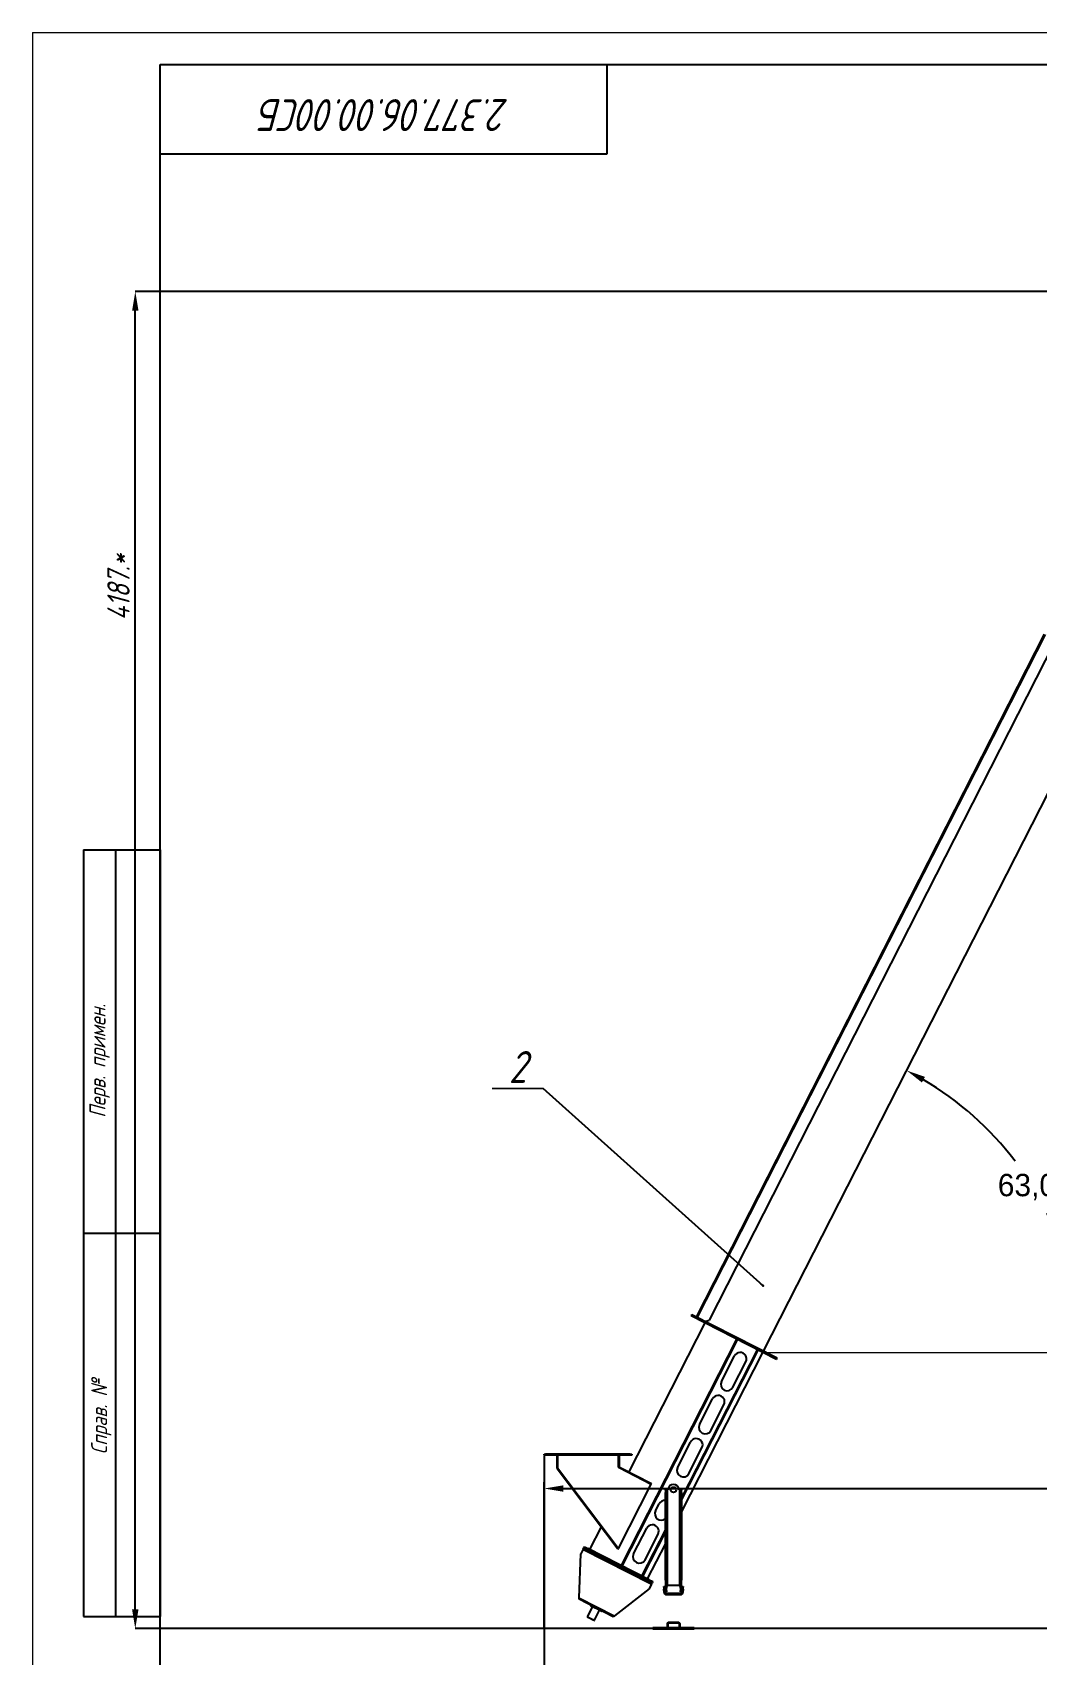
# Model space of a CAD drawing. Header units: millimetres. Extents: x 0 to 594, y -1 to 420.
# Drawn here: x 0 to 157.4, y 165.9 to 420 of the extents above; entities that cross this region are included whole.
import ezdxf

# ---------------------------------------------------------------- set-up
doc = ezdxf.new("R2010")
doc.units = ezdxf.units.MM
doc.linetypes.add('SLD-Сплошная', pattern=[0])
doc.styles.add('SLDTEXTSTYLE0', font='', dxfattribs={"bigfont": 'bigfont'})
doc.styles.add('SLDTEXTSTYLE1', font='')
doc.styles.get('SLDTEXTSTYLE0').set_extended_font_data('ГОСТ тип А', italic=True)
doc.styles.get('SLDTEXTSTYLE1').set_extended_font_data('ГОСТ тип А', italic=True)
doc.dimstyles.new('ISO-25', dxfattribs={"dimtxt": 2.5, "dimasz": 2.5, "dimexe": 1.25, "dimexo": 0.625, "dimtad": 1, "dimtxsty": 'Standard', "dimcen": 2.5, "dimadec": 0, "dimazin": 0, "dimtfac": 1, "dimtmove": 0, "dimatfit": 3, "dimfxl": 1, "dimarcsym": 0})
doc.dimstyles.new('SLDDIMSTYLE0', dxfattribs={"dimtxt": 3.5, "dimasz": 3, "dimexe": 0, "dimexo": 0.0625, "dimgap": 0.875, "dimtad": 2, "dimdec": 1, "dimlfac": 20, "dimrnd": 1e-09, "dimzin": 12, "dimdsep": 46, "dimtxsty": 'SLDTEXTSTYLE1', "dimsah": 1, "dimcen": 0.09, "dimadec": 0, "dimazin": 3, "dimtfac": 1, "dimtofl": 0, "dimtmove": 0, "dimatfit": 3, "dimfxl": 1, "dimfrac": 2, "dimtolj": 1, "dimtzin": 12, "dimarcsym": 0})
doc.dimstyles.new('SLDDIMSTYLE1', dxfattribs={"dimtxt": 0.18, "dimasz": 1, "dimexe": 0, "dimexo": 0.0625, "dimgap": 0, "dimtad": 0, "dimtih": 1, "dimtoh": 1, "dimdec": 0, "dimrnd": 1e-09, "dimzin": 0, "dimdsep": 46, "dimtxsty": 'Standard', "dimblk1": 'DOT', "dimblk2": 'DOT', "dimsah": 1, "dimcen": 0.09, "dimadec": 0, "dimazin": 0, "dimtfac": 1, "dimtdec": 0, "dimtofl": 0, "dimtmove": 0, "dimatfit": 3, "dimldrblk": 'DOT', "dimfxl": 1, "dimfrac": 2, "dimtolj": 1, "dimtzin": 0, "dimarcsym": 0})

# ---------------------------------------------------------------- blocks, each defined once
blk = doc.blocks.new('*D32')
at = {"color": 0, "linetype": 'SLD-Сплошная', "lineweight": -2, "transparency": 16777216}
for p, q in [((189.86, 379.43), (16.1, 379.43)), ((16.1, 173.08), (16.1, 376.43)), ((244.73, 170.08), (16.1, 170.08))]:
    blk.add_line(p, q, dxfattribs=at)
at = {"color": 0, "linetype": 'SLD-Сплошная', "transparency": 16777216}
for points in [[(15.6, 376.43), (16.6, 376.43), (16.1, 379.43)], [(15.6, 173.08), (16.6, 173.08), (16.1, 170.08)]]:
    blk.add_solid(points, dxfattribs=at)
at = {"layer": 'Defpoints', "color": 0, "linetype": 'SLD-Сплошная', "transparency": 16777216}
for p in [(16.1, 379.43), (189.92, 379.43), (244.79, 170.08)]:
    blk.add_point(p, dxfattribs=at)
at = {"color": 0, "linetype": 'SLD-Сплошная', "lineweight": 18, "transparency": 16777216, "insert": (11.72, 333.13), "char_height": 3.5, "attachment_point": 2, "rotation": 90, "style": 'SLDTEXTSTYLE1'}
blk.add_mtext('\\A1;4187.*', dxfattribs=at)
blk = doc.blocks.new('*D33')
at = {"color": 0, "linetype": 'SLD-Сплошная', "lineweight": -2, "transparency": 16777216}
for p, q in [((80.1, 197.16), (80.1, 150.14)), ((256.59, 170.02), (256.59, 150.14)), ((83.1, 150.14), (253.59, 150.14))]:
    blk.add_line(p, q, dxfattribs=at)
at = {"color": 0, "linetype": 'SLD-Сплошная', "transparency": 16777216}
for points in [[(83.1, 150.64), (83.1, 149.64), (80.1, 150.14)], [(253.59, 150.64), (253.59, 149.64), (256.59, 150.14)]]:
    blk.add_solid(points, dxfattribs=at)
at = {"layer": 'Defpoints', "color": 0, "linetype": 'SLD-Сплошная', "transparency": 16777216}
for p in [(80.1, 197.22), (256.59, 170.08), (256.59, 150.14)]:
    blk.add_point(p, dxfattribs=at)
at = {"color": 0, "linetype": 'SLD-Сплошная', "lineweight": 18, "transparency": 16777216, "insert": (185.22, 149.27), "char_height": 3.5, "attachment_point": 2, "style": 'SLDTEXTSTYLE1'}
blk.add_mtext('\\A1;3530*', dxfattribs=at)
blk = doc.blocks.new('SW_NOTE_0_1')
at = {"color": 0, "linetype": 'SLD-Сплошная', "lineweight": 0}
for p, q in [((-8, 0), (0, 0)), ((0, 0), (-8, 0)), ((-8, 0), (0, 0)), ((0, 0), (-8, 0)), ((-8, 0), (0, 0)), ((0, 0), (-8, 0))]:
    blk.add_line(p, q, dxfattribs=at)
at = {"color": 0, "linetype": 'Continuous', "lineweight": 0, "insert": (-4.03, 5.85), "char_height": 5, "attachment_point": 2, "style": 'SLDTEXTSTYLE1'}
blk.add_mtext('2', dxfattribs=at)
blk = doc.blocks.new('_Dot')
at = {"color": 0, "linetype": 'ByBlock', "lineweight": -2}
blk.add_line((-0.5, 0), (-1, 0), dxfattribs=at)
at = {"color": 0, "linetype": 'ByBlock', "const_width": 0.5}
blk.add_lwpolyline([(-0.25, 0, 1), (0.25, 0, 1)], format="xyb", close=True, dxfattribs=at)
blk = doc.blocks.new('*D47')
at = {"color": 0, "lineweight": -2, "transparency": 16777216}
for start, end in [(37.2206, 59.5314), (3.4686, 26.111)]:
    blk.add_arc((114.37, 213.31), 49.56, start, end, dxfattribs=at)
at = {"color": 0, "transparency": 16777216}
for points in [[(139.26, 255.59), (139.74, 256.47), (136.87, 257.47)], [(164.34, 216.33), (163.34, 216.29), (163.93, 213.31)]]:
    blk.add_solid(points, dxfattribs=at)
at = {"layer": 'Defpoints', "color": 0, "transparency": 16777216}
for p in [(168.94, 320.42), (160.64, 231.07), (114.47, 213.5), (114.4, 213.31), (176.58, 213.31)]:
    blk.add_point(p, dxfattribs=at)
at = {"color": 0, "transparency": 16777216, "insert": (156.63, 239.21), "char_height": 3.5, "attachment_point": 5}
blk.add_mtext('63,0°', dxfattribs=at)
blk = doc.blocks.new('*D46')
at = {"color": 0, "lineweight": -2, "transparency": 16777216}
for p, q in [((80.1, 170.08), (80.1, 193.02)), ((83.1, 192.02), (253.59, 192.02)), ((256.59, 170.08), (256.59, 193.02))]:
    blk.add_line(p, q, dxfattribs=at)
at = {"color": 0, "transparency": 16777216}
for points in [[(83.1, 192.52), (83.1, 191.52), (80.1, 192.02)], [(253.59, 192.52), (253.59, 191.52), (256.59, 192.02)]]:
    blk.add_solid(points, dxfattribs=at)
at = {"layer": 'Defpoints', "color": 0, "transparency": 16777216}
for p in [(256.59, 192.02), (80.1, 170.08), (256.59, 170.08)]:
    blk.add_point(p, dxfattribs=at)
at = {"color": 0, "transparency": 16777216, "insert": (168.35, 196.11), "char_height": 3.5, "attachment_point": 5}
blk.add_mtext('8824,9', dxfattribs=at)

msp = doc.modelspace()

# ---------------------------------------------------------------- linework, layer by layer
at = {"color": 7, "linetype": 'SLD-Сплошная', "lineweight": 18}
for p, q in [((0, 420), (594, 420)), ((0, 420), (0, 0)), ((114.3974, 213.3115), (176.5751, 213.3115))]:
    msp.add_line(p, q, dxfattribs=at)
at = {"color": 7, "linetype": 'SLD-Сплошная', "lineweight": 25}
for p, q in [((20, 5), (20, 415)), ((20, 415), (589, 415)), ((20, 401), (20, 415)), ((20, 415), (90, 415)), ((90, 401), (90, 415)), ((90, 415), (157, 415)), ((20, 401), (90, 401)), ((158.4143, 325.7874), (103.9354, 218.8666)), ((159.9693, 324.4339), (105.9444, 218.4041)), ((114.4659, 213.501), (168.9447, 320.4218)), ((8, 292), (20, 292)), ((8, 292), (8, 172)), ((13, 292), (13, 172)), ((20, 292), (20, 172)), ((8, 232), (20, 232)), ((103.2392, 219.2213), (103.1484, 219.0431)), ((116.5135, 212.2332), (103.1484, 219.0431)), ((116.6043, 212.4114), (103.2392, 219.2213)), ((105.2868, 217.9535), (93.3965, 194.6175)), ((105.2719, 218.1856), (105.9444, 218.4041)), ((105.4315, 218.2374), (105.3776, 218.1317)), ((92.2076, 179.9491), (110.2765, 215.4112)), ((101.6371, 190.1955), (113.6177, 213.7087)), ((101.6371, 188.3232), (114.3751, 213.3228)), ((107.8782, 208.7769), (109.9211, 212.7864)), ((109.6602, 207.8689), (111.7031, 211.8784)), ((116.5135, 212.2332), (116.6043, 212.4114)), ((104.4392, 202.0275), (106.4821, 206.037)), ((106.2212, 201.1195), (108.2641, 205.1291)), ((101.0002, 195.2781), (103.0432, 199.2877)), ((102.7822, 194.3702), (104.8252, 198.3797)), ((80.0957, 197.2199), (80.0957, 197.4199)), ((80.0957, 197.4199), (80.3457, 197.4199)), ((80.3457, 197.2199), (80.0957, 197.2199)), ((93.5956, 197.4199), (80.3457, 197.4199)), ((93.5956, 197.2199), (80.3457, 197.2199)), ((82.1046, 197.2199), (82.1046, 195.2992)), ((82.2046, 197.2199), (82.2046, 195.2992)), ((91.7366, 197.2199), (91.7366, 195.4736)), ((91.7366, 195.3511), (91.7366, 197.2199)), ((91.8366, 197.2199), (91.8366, 195.4736)), ((93.5956, 197.4199), (93.8456, 197.4199)), ((93.8456, 197.2199), (93.5956, 197.2199)), ((93.8456, 197.4199), (93.8456, 197.2199)), ((82.1449, 195.1789), (91.6605, 182.5512)), ((82.2046, 195.2992), (82.2247, 195.2391)), ((82.2247, 195.2391), (91.7404, 182.6114)), ((96.8929, 192.7238), (91.7366, 195.3511)), ((91.8458, 195.2954), (96.8929, 192.7238)), ((91.8912, 195.3845), (96.9383, 192.8129)), ((91.7404, 182.6114), (96.8929, 192.7238)), ((96.8929, 192.7238), (96.9383, 192.8129)), ((99.0871, 191.8232), (99.2871, 191.8232)), ((99.0871, 191.7499), (99.0871, 191.8232)), ((99.0871, 191.7499), (99.0871, 191.3964)), ((99.0871, 191.2196), (99.0871, 191.3964)), ((99.0871, 177.6699), (99.0871, 191.2196)), ((99.2871, 191.8232), (99.2871, 191.7499)), ((99.4871, 191.8232), (99.2871, 191.8232)), ((99.2871, 191.7499), (99.2871, 191.3964)), ((99.2871, 191.3964), (99.2871, 191.2196)), ((99.2871, 177.6699), (99.2871, 191.2196)), ((99.5121, 191.8232), (99.4871, 191.8232)), ((101.2371, 191.8232), (101.2121, 191.8232)), ((101.4371, 191.8232), (101.2371, 191.8232)), ((101.4371, 191.8232), (101.6371, 191.8232)), ((101.4371, 191.7499), (101.4371, 191.8232)), ((101.4371, 191.3964), (101.4371, 191.7499)), ((101.4371, 191.2196), (101.4371, 191.3964)), ((101.4371, 191.2196), (101.4371, 177.6699)), ((101.6371, 191.8232), (101.6371, 191.7499)), ((101.6371, 191.3964), (101.6371, 191.7499)), ((101.6371, 191.3964), (101.6371, 191.2196)), ((101.6371, 191.2196), (101.6371, 177.6699)), ((97.5612, 188.5288), (98.1092, 189.6041)), ((89.0283, 186.0443), (87.218, 182.4915)), ((94.1222, 181.7794), (96.1652, 185.7889)), ((95.5489, 178.2466), (99.0871, 185.1908)), ((95.9043, 180.8714), (97.9472, 184.8809)), ((96.3063, 177.8608), (99.0871, 183.3185)), ((85.6021, 174.9277), (85.8411, 181.7716)), ((86.183, 182.4425), (85.8411, 181.7716)), ((86.2345, 182.5436), (86.183, 182.4425)), ((86.2345, 182.5436), (86.3253, 182.7218)), ((86.7691, 182.2713), (86.2345, 182.5436)), ((86.4161, 182.9), (86.3253, 182.7218)), ((86.8599, 182.4495), (86.3253, 182.7218)), ((86.4161, 182.9), (86.9507, 182.6277)), ((96.392, 177.3682), (86.7691, 182.2713)), ((96.4828, 177.5464), (86.8599, 182.4495)), ((96.5736, 177.7246), (86.9507, 182.6277)), ((91.6605, 182.5512), (91.7404, 182.6114)), ((96.5332, 176.3237), (91.1369, 172.1076)), ((96.9266, 177.0958), (96.392, 177.3682)), ((97.0174, 177.274), (96.4828, 177.5464)), ((96.875, 176.9946), (96.5332, 176.3237)), ((96.5736, 177.7246), (97.1082, 177.4522)), ((96.9266, 177.0958), (96.875, 176.9946)), ((96.9266, 177.0958), (97.0174, 177.274)), ((97.1082, 177.4522), (97.0174, 177.274)), ((98.8621, 176.6699), (99.0621, 176.6699)), ((98.8621, 176.5967), (98.8621, 176.6699)), ((98.8621, 176.5967), (98.8621, 176.2431)), ((98.8621, 176.0663), (98.8621, 176.2431)), ((98.8621, 176.0663), (98.8621, 175.8199)), ((99.0621, 176.6699), (99.0621, 176.5967)), ((99.0621, 176.5967), (99.0621, 176.2431)), ((99.0621, 176.2431), (99.0621, 176.0663)), ((99.0621, 176.0663), (99.0621, 175.8199)), ((99.0871, 177.6699), (99.0871, 176.6699)), ((99.0871, 176.6699), (99.2871, 176.6699)), ((99.0871, 176.4199), (99.0871, 176.6699)), ((99.0871, 176.0699), (99.0871, 176.4199)), ((99.0871, 175.8199), (99.0871, 176.0699)), ((99.2871, 175.8199), (99.0871, 175.8199)), ((99.2621, 175.6199), (101.4621, 175.6199)), ((99.2621, 175.4199), (101.4621, 175.4199)), ((99.2871, 177.6699), (99.2871, 176.6699)), ((99.2871, 176.8199), (99.4871, 176.8199)), ((99.2871, 176.6699), (99.2871, 176.4199)), ((99.2871, 176.0699), (99.2871, 176.4199)), ((99.2871, 176.0699), (99.2871, 175.8199)), ((101.2371, 176.8199), (99.4871, 176.8199)), ((101.2371, 176.8199), (101.4371, 176.8199)), ((101.4371, 176.6699), (101.4371, 177.6699)), ((101.4371, 176.4199), (101.4371, 176.6699)), ((101.4371, 176.6699), (101.6371, 176.6699)), ((101.4371, 176.4199), (101.4371, 176.0699)), ((101.4371, 175.8199), (101.4371, 176.0699)), ((101.6371, 175.8199), (101.4371, 175.8199)), ((101.6371, 176.6699), (101.6371, 177.6699)), ((101.6371, 176.6699), (101.6371, 176.4199)), ((101.6371, 176.4199), (101.6371, 176.0699)), ((101.6371, 176.0699), (101.6371, 175.8199)), ((101.6621, 176.6699), (101.8621, 176.6699)), ((101.6621, 176.5967), (101.6621, 176.6699)), ((101.6621, 176.2431), (101.6621, 176.5967)), ((101.6621, 176.0663), (101.6621, 176.2431)), ((101.6621, 175.8199), (101.6621, 176.0663)), ((101.8621, 176.6699), (101.8621, 176.5967)), ((101.8621, 176.2431), (101.8621, 176.5967)), ((101.8621, 176.2431), (101.8621, 176.0663)), ((101.8621, 175.8199), (101.8621, 176.0663)), ((85.5934, 174.6773), (85.6021, 174.9277)), ((90.9394, 171.9534), (85.5934, 174.6773)), ((87.6709, 173.5234), (86.8696, 171.9507)), ((87.3754, 173.7693), (87.3595, 173.7382)), ((87.3595, 173.7382), (87.3814, 173.6709)), ((87.3595, 173.7382), (89.1415, 172.8302)), ((89.0743, 172.8083), (87.3814, 173.6709)), ((87.9834, 171.3832), (88.7847, 172.9559)), ((89.0743, 172.8083), (89.1415, 172.8302)), ((89.1415, 172.8302), (89.1574, 172.8614)), ((8, 172), (20, 172)), ((86.8696, 171.9507), (86.8915, 171.8835)), ((86.8696, 171.9507), (87.9834, 171.3832)), ((87.9162, 171.3614), (86.8915, 171.8835)), ((87.9162, 171.3614), (87.9834, 171.3832)), ((91.1369, 172.1076), (90.9394, 171.9534)), ((97.1121, 170.2699), (97.1121, 170.0699)), ((97.1121, 170.2699), (100.3621, 170.2699)), ((99.3621, 170.8699), (99.4621, 170.8699)), ((99.3621, 170.8699), (99.3621, 170.2699)), ((99.4621, 170.8699), (99.4621, 170.2699)), ((99.4975, 170.8699), (99.4975, 170.2699)), ((99.5621, 171.0699), (101.1621, 171.0699)), ((100.3621, 170.2699), (103.6121, 170.2699)), ((101.2268, 170.8699), (101.2268, 170.2699)), ((101.3621, 170.8699), (101.2621, 170.8699)), ((101.2621, 170.8699), (101.2621, 170.2699)), ((101.3621, 170.8699), (101.3621, 170.2699)), ((103.6121, 170.0699), (103.6121, 170.2699)), ((97.1121, 170.0699), (100.3621, 170.0699)), ((100.3621, 170.0699), (103.6121, 170.0699))]:
    msp.add_line(p, q, dxfattribs=at)
at = {"color": 8, "linetype": 'SLD-Сплошная', "lineweight": 18}
for p, q in [((158.5925, 325.6966), (104.1136, 218.7758)), ((92.3858, 179.8583), (110.4547, 215.3204)), ((101.6371, 190.636), (113.4395, 213.7995)), ((80.3457, 197.4199), (80.3457, 197.2199)), ((93.5956, 197.2199), (93.5956, 197.4199)), ((82.1046, 195.2992), (82.2046, 195.2992)), ((82.1449, 195.1789), (82.2247, 195.2391)), ((91.7366, 195.4736), (91.8366, 195.4736)), ((91.8458, 195.2954), (91.8912, 195.3845)), ((99.2871, 191.7499), (99.0871, 191.7499)), ((99.0871, 191.3964), (99.2871, 191.3964)), ((99.2871, 191.2196), (99.0871, 191.2196)), ((99.4871, 176.8199), (99.4871, 191.8232)), ((101.2371, 191.8232), (101.2371, 176.8199)), ((101.6371, 191.7499), (101.4371, 191.7499)), ((101.4371, 191.3964), (101.6371, 191.3964)), ((101.6371, 191.2196), (101.4371, 191.2196)), ((95.3707, 178.3374), (99.0871, 185.6313)), ((96.875, 176.9946), (86.183, 182.4425)), ((86.7691, 182.2713), (86.8599, 182.4495)), ((86.9507, 182.6277), (86.8599, 182.4495)), ((96.392, 177.3682), (96.4828, 177.5464)), ((96.5736, 177.7246), (96.4828, 177.5464)), ((99.0621, 176.5967), (98.8621, 176.5967)), ((98.8621, 176.2431), (99.0621, 176.2431)), ((99.0621, 176.0663), (98.8621, 176.0663)), ((98.8621, 175.8199), (99.0621, 175.8199)), ((99.0871, 177.6699), (99.2871, 177.6699)), ((99.2871, 176.4199), (99.0871, 176.4199)), ((99.0871, 176.0699), (99.2871, 176.0699)), ((99.2621, 175.4199), (99.2621, 175.6199)), ((101.6371, 177.6699), (101.4371, 177.6699)), ((101.6371, 176.4199), (101.4371, 176.4199)), ((101.4371, 176.0699), (101.6371, 176.0699)), ((101.4621, 175.4199), (101.4621, 175.6199)), ((101.8621, 176.5967), (101.6621, 176.5967)), ((101.6621, 176.2431), (101.8621, 176.2431)), ((101.8621, 176.0663), (101.6621, 176.0663)), ((101.8621, 175.8199), (101.6621, 175.8199)), ((91.1369, 172.1076), (85.6021, 174.9277)), ((101.2268, 170.8699), (99.4975, 170.8699))]:
    msp.add_line(p, q, dxfattribs=at)
at = {"color": 7, "linetype": 'SLD-Сплошная', "lineweight": 25, "flags": 128}
for points in [[(99.4975, 170.8699), (99.5136, 170.9464), (99.5298, 171.0113), (99.546, 171.0547), (99.5621, 171.0699)], [(101.1621, 171.0699), (101.1783, 171.0547), (101.1945, 171.0113), (101.2106, 170.9464), (101.2268, 170.8699)]]:
    msp.add_lwpolyline(points, dxfattribs=at)
at = {"color": 7, "linetype": 'SLD-Сплошная', "lineweight": 25}
msp.add_circle((100.3621, 191.8232), 0.425, dxfattribs=at)
for centre, radius, start, end in [((110.8121, 212.3324), 1, 333, 153), ((108.7692, 208.3229), 1, 153, 333), ((107.3731, 205.583), 1, 333, 153), ((105.3302, 201.5735), 1, 153, 333), ((103.9342, 198.8337), 1, 333, 153), ((82.3046, 195.2992), 0.2, 180, 217), ((82.3046, 195.2992), 0.1, 180, 217), ((91.9366, 195.4736), 0.2, 180, 243), ((91.9366, 195.4736), 0.1, 180, 243), ((101.8912, 194.8241), 1, 153, 333), ((100.3621, 191.8232), 0.85, 0, 180), ((98.4522, 188.0748), 1, 153, 309.412955), ((99.0002, 189.1501), 1, 85.010597, 153), ((97.0562, 185.3349), 1, 333, 153), ((95.0132, 181.3254), 1, 153, 333), ((99.2621, 175.8199), 0.4, 180, 270), ((99.2621, 175.8199), 0.2, 180, 270), ((101.4621, 175.8199), 0.2, 270, 0), ((101.4621, 175.8199), 0.4, 270, 0), ((99.5621, 170.8699), 0.2, 90, 180), ((99.5565, 170.8718), 0.0944, 115.190227, 181.166974), ((101.1621, 170.8699), 0.2, 0, 90), ((101.1677, 170.8718), 0.0944, 358.833026, 64.809773)]:
    msp.add_arc(centre, radius, start, end, dxfattribs=at)

# ---------------------------------------------------------------- block references
at = {"color": 7, "linetype": 'Continuous', "lineweight": 0}
msp.add_blockref('SW_NOTE_0_1', (79.9833, 254.6678), dxfattribs=at)

# ---------------------------------------------------------------- texts
at = {"color": 7, "linetype": 'Continuous', "lineweight": 0, "style": 'SLDTEXTSTYLE0'}
for s, insert, char_height, attachment_point, rotation in [('2.377.06.00.00СБ', (55.2635, 404.5638), 5, 2, 180), ('Перв. примен.', (8.9373, 250.0762), 2.5, 1, 90), ('Справ. №', (9.1955, 197.3761), 2.5, 1, 90)]:
    msp.add_mtext(s, dxfattribs=dict(at, insert=insert, char_height=char_height, attachment_point=attachment_point, rotation=rotation))

# ---------------------------------------------------------------- dimensions: what is measured, and where the dimension line sits
at = {"color": 7, "linetype": 'SLD-Сплошная', "lineweight": 18}
dim = msp.add_linear_dim(base=(16.0957, 379.4306), p1=(244.7945, 170.0802), p2=(189.9204, 379.4306), angle=90, text='<>.*', dimstyle='SLDDIMSTYLE0', override={"dimlfac": 20}, dxfattribs=at)
dim.commit()
dim.dimension.update_dxf_attribs({"geometry": '*D32', "text_midpoint": (16.0957, 333.128), "dimtype": 160})
dim = msp.add_angular_dim_2l(base=(160.6404, 231.0733), line1=((114.3974, 213.3115), (176.5751, 213.3115)), line2=((114.4659, 213.501), (168.9447, 320.4218)), dimstyle='ISO-25', override={"dimtxt": 3.5, "dimasz": 3, "dimexe": 1, "dimexo": 0, "dimgap": 2, "dimtih": 1, "dimtoh": 1, "dimdec": 1, "dimlfac": 50, "dimzin": 0, "dimadec": 1, "dimtzin": 0})
dim.commit()
dim.dimension.update_dxf_attribs({"geometry": '*D47', "text_midpoint": (156.6287, 239.2081)})
dim = msp.add_linear_dim(base=(256.5945, 192.0236), p1=(80.0957, 170.0802), p2=(256.5945, 170.0802), dimstyle='ISO-25', override={"dimtxt": 3.5, "dimasz": 3, "dimexe": 1, "dimexo": 0, "dimgap": 2, "dimtih": 1, "dimtoh": 1, "dimdec": 1, "dimlfac": 50, "dimzin": 0, "dimadec": 1, "dimtzin": 0})
dim.commit()
dim.dimension.update_dxf_attribs({"geometry": '*D46', "text_midpoint": (168.3451, 196.1069)})
dim = msp.add_linear_dim(base=(256.5945, 150.1441), p1=(80.0957, 197.2199), p2=(256.5945, 170.0802), text='<>*', dimstyle='SLDDIMSTYLE0', override={"dimlfac": 20}, dxfattribs=at)
dim.commit()
dim.dimension.update_dxf_attribs({"geometry": '*D33', "text_midpoint": (185.2178, 150.1441), "dimtype": 160})

# ---------------------------------------------------------------- leaders
at = {"color": 7, "linetype": 'Continuous', "lineweight": 0}
msp.add_leader([(114.3816, 223.776), (79.9833, 254.6678)], dimstyle='SLDDIMSTYLE1', override={"dimscale": 0.389648}, dxfattribs=at)

doc.saveas('drawing.dxf')
